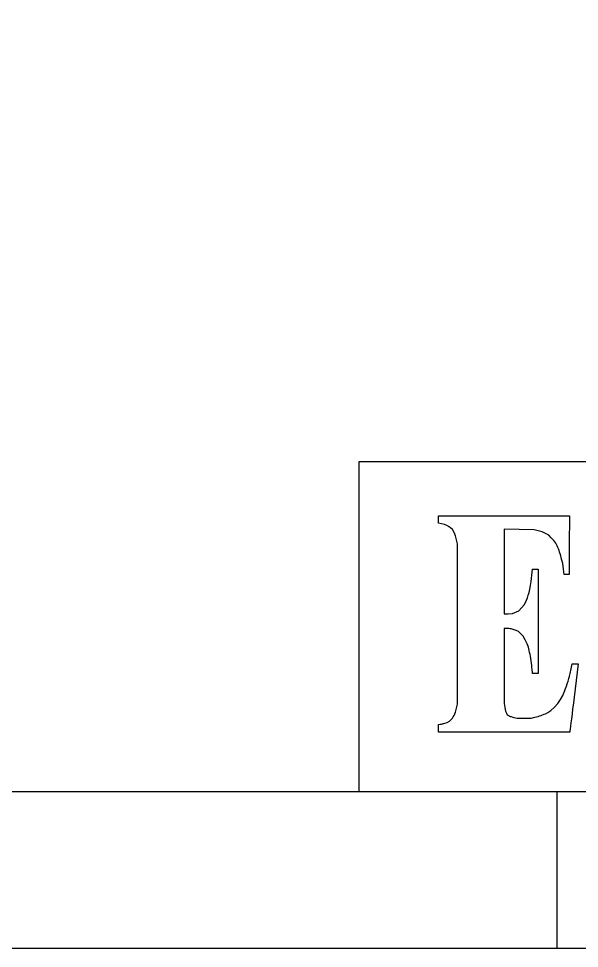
# Model space of a CAD drawing. Extents: x -61 to 349, y -42 to 245.
# Drawn here: x 276.74 to 294.6, y -42.19 to -12.57 of the extents above; entities that cross this region are included whole.
import ezdxf

# ---------------------------------------------------------------- set-up
doc = ezdxf.new("R2010")
doc.units = 0
doc.layers.add('BOARD_GEOMETRY_DIMENSION', color=2, linetype='CONTINUOUS')
doc.layers.add('BOARD_GEOMETRY_SILKSCREEN_TOP', color=1, linetype='CONTINUOUS')

msp = doc.modelspace()

# ---------------------------------------------------------------- linework, layer by layer
at = {"layer": 'BOARD_GEOMETRY_DIMENSION'}
for points in [[(-61.1124, -42.1894), (-61.1124, 244.810534), (348.887542, 244.810534), (348.887542, -42.1894)], [(290.105846, -28.405582), (294.277796, -28.405582), (294.274748, -29.342842), (294.269414, -30.282388), (294.110156, -30.282388), (294.088058, -30.106366), (294.066722, -29.929582), (294.02024, -29.750512), (294.002714, -29.684218), (293.985188, -29.621734), (293.967662, -29.564584), (293.949374, -29.511244), (293.930324, -29.46019), (293.90975, -29.412946), (293.888414, -29.367988), (293.84117, -29.281882), (293.786306, -29.191204), (293.702486, -29.108146), (293.618666, -29.022802), (293.514272, -28.970986), (293.411402, -28.920694), (293.284148, -28.885642), (293.158418, -28.851352), (292.679882, -28.843732), (292.199822, -28.836874), (292.199822, -31.535116), (292.333172, -31.527496), (292.46576, -31.520638), (292.665404, -31.430722), (292.752272, -31.33852), (292.840664, -31.24708), (292.88105, -31.166308), (292.913816, -31.096966), (292.942772, -31.021528), (292.969442, -30.93847), (292.993826, -30.846268), (293.016686, -30.74416), (293.03726, -30.630622), (293.057072, -30.503368), (293.093648, -30.204664), (293.103554, -30.113224), (293.286434, -30.113224), (293.286434, -33.430972), (293.10203, -33.430972), (293.10203, -33.410398), (293.101268, -33.40354), (293.100506, -33.390586), (293.09822, -33.372298), (293.095934, -33.348676), (293.092886, -33.320482), (293.089838, -33.28924), (293.086028, -33.255712), (293.077646, -33.181798), (293.068502, -33.100264), (293.058596, -33.024064), (293.047928, -32.951674), (293.036498, -32.883094), (293.024306, -32.819086), (293.012114, -32.758126), (292.99916, -32.700976), (292.971728, -32.596582), (292.937438, -32.48914), (292.87343, -32.36341), (292.80866, -32.239204), (292.729412, -32.168338), (292.65245, -32.097472), (292.58006, -32.063944), (292.548056, -32.050228), (292.516814, -32.038036), (292.48481, -32.027368), (292.452044, -32.018986), (292.42004, -32.011366), (292.387274, -32.006032), (292.353746, -32.00146), (292.285166, -31.99765), (292.199822, -31.99765), (292.199822, -33.192466), (292.201346, -34.389568), (292.222682, -34.51225), (292.24478, -34.635694), (292.272212, -34.694368), (292.301168, -34.753804), (292.35908, -34.78276), (292.371272, -34.788094), (292.38575, -34.79419), (292.401752, -34.800286), (292.419278, -34.806382), (292.476428, -34.82467), (292.513766, -34.833814), (292.61054, -34.853626), (292.836092, -34.853626), (293.061644, -34.852102), (293.175944, -34.827718), (293.22776, -34.814764), (293.278814, -34.801048), (293.329106, -34.785046), (293.378636, -34.768282), (293.426642, -34.750756), (293.473124, -34.731706), (293.51732, -34.711894), (293.596568, -34.669984), (293.686484, -34.61512), (293.800784, -34.50082), (293.915084, -34.388044), (293.991284, -34.259266), (294.068246, -34.132012), (294.133016, -33.972754), (294.158924, -33.905698), (294.184832, -33.833308), (294.21074, -33.756346), (294.235886, -33.676336), (294.26027, -33.594802), (294.282368, -33.513268), (294.302942, -33.433258), (294.335708, -33.28162), (294.366188, -33.12541), (294.56126, -33.12541), (294.429434, -34.183066), (294.40505, -34.373566), (294.38219, -34.55416), (294.361616, -34.721038), (294.342566, -34.871914), (294.326564, -35.002978), (294.312848, -35.111944), (294.302942, -35.195002), (294.293798, -35.27044), (294.293798, -35.299396), (290.105846, -35.299396), (290.105846, -35.059366), (290.166806, -35.050222), (290.178998, -35.047936), (290.192714, -35.044888), (290.207954, -35.041078), (290.241482, -35.033458), (290.259008, -35.028886), (290.276534, -35.025076), (290.308538, -35.015932), (290.38931, -34.995358), (290.455604, -34.94659), (290.491418, -34.918396), (290.524946, -34.886392), (290.554664, -34.850578), (290.581334, -34.810192), (290.605718, -34.765996), (290.627816, -34.716466), (290.647628, -34.661602), (290.68268, -34.532824), (290.710112, -34.40557), (290.710112, -29.299408), (290.681156, -29.17063), (290.653724, -29.041852), (290.603432, -28.94203), (290.555426, -28.842208), (290.49599, -28.791916), (290.483798, -28.783534), (290.470844, -28.773628), (290.457128, -28.764484), (290.44265, -28.754578), (290.42741, -28.744672), (290.41217, -28.735528), (290.397692, -28.727146), (290.371784, -28.71343), (290.30549, -28.68295), (290.205668, -28.663138), (290.105846, -28.642564), (290.105846, -28.524454)]]:
    msp.add_lwpolyline(points, close=True, dxfattribs=at)
for points in [[(343.887552, -26.68905), (287.57753, -26.68905), (287.57753, -37.189156)], [(-56.11241, -37.189156), (343.887552, -37.189156)], [(293.887652, -42.1894), (293.887652, -37.189156)]]:
    msp.add_lwpolyline(points, dxfattribs=at)
at = {"layer": 'BOARD_GEOMETRY_SILKSCREEN_TOP'}
for points in [[(-61.1124, -42.1894), (-61.1124, 244.810534), (348.887542, 244.810534), (348.887542, -42.1894)], [(293.618666, -29.022802), (293.514272, -28.970986), (293.411402, -28.920694), (293.284148, -28.885642), (293.158418, -28.851352), (292.679882, -28.843732), (292.199822, -28.836874), (292.199822, -31.535116), (292.333172, -31.527496), (292.46576, -31.520638), (292.665404, -31.430722), (292.752272, -31.33852), (292.840664, -31.24708), (292.88105, -31.166308), (292.913816, -31.096966), (292.942772, -31.021528), (292.969442, -30.93847), (292.993826, -30.846268), (293.016686, -30.74416), (293.03726, -30.630622), (293.057072, -30.503368), (293.093648, -30.204664), (293.103554, -30.113224), (293.286434, -30.113224), (293.286434, -33.430972), (293.10203, -33.430972), (293.10203, -33.410398), (293.101268, -33.40354), (293.100506, -33.390586), (293.09822, -33.372298), (293.095934, -33.348676), (293.092886, -33.320482), (293.089838, -33.28924), (293.086028, -33.255712), (293.077646, -33.181798), (293.068502, -33.100264), (293.058596, -33.024064), (293.047928, -32.951674), (293.036498, -32.883094), (293.024306, -32.819086), (293.012114, -32.758126), (292.99916, -32.700976), (292.971728, -32.596582), (292.937438, -32.48914), (292.87343, -32.36341), (292.80866, -32.239204), (292.729412, -32.168338), (292.65245, -32.097472), (292.58006, -32.063944), (292.548056, -32.050228), (292.516814, -32.038036), (292.48481, -32.027368), (292.452044, -32.018986), (292.42004, -32.011366), (292.387274, -32.006032), (292.353746, -32.00146), (292.285166, -31.99765), (292.199822, -31.99765), (292.199822, -33.192466), (292.201346, -34.389568), (292.222682, -34.51225), (292.24478, -34.635694), (292.272212, -34.694368), (292.301168, -34.753804), (292.35908, -34.78276), (292.371272, -34.788094), (292.38575, -34.79419), (292.401752, -34.800286), (292.419278, -34.806382), (292.476428, -34.82467), (292.513766, -34.833814), (292.61054, -34.853626), (292.836092, -34.853626), (293.061644, -34.852102), (293.175944, -34.827718), (293.22776, -34.814764), (293.278814, -34.801048), (293.329106, -34.785046), (293.378636, -34.768282), (293.426642, -34.750756), (293.473124, -34.731706), (293.51732, -34.711894), (293.596568, -34.669984), (293.686484, -34.61512), (293.800784, -34.50082), (293.915084, -34.388044), (293.991284, -34.259266), (294.068246, -34.132012), (294.133016, -33.972754), (294.158924, -33.905698), (294.184832, -33.833308), (294.21074, -33.756346), (294.235886, -33.676336), (294.26027, -33.594802), (294.282368, -33.513268), (294.302942, -33.433258), (294.335708, -33.28162), (294.366188, -33.12541), (294.56126, -33.12541), (294.429434, -34.183066), (294.40505, -34.373566), (294.38219, -34.55416), (294.361616, -34.721038), (294.342566, -34.871914), (294.326564, -35.002978), (294.312848, -35.111944), (294.302942, -35.195002), (294.293798, -35.27044), (294.293798, -35.299396), (290.105846, -35.299396), (290.105846, -35.059366), (290.166806, -35.050222), (290.178998, -35.047936), (290.192714, -35.044888), (290.207954, -35.041078), (290.241482, -35.033458), (290.259008, -35.028886), (290.276534, -35.025076), (290.308538, -35.015932), (290.38931, -34.995358), (290.455604, -34.94659), (290.491418, -34.918396), (290.524946, -34.886392), (290.554664, -34.850578), (290.581334, -34.810192), (290.605718, -34.765996), (290.627816, -34.716466), (290.647628, -34.661602), (290.68268, -34.532824), (290.710112, -34.40557), (290.710112, -29.299408), (290.681156, -29.17063), (290.653724, -29.041852), (290.603432, -28.94203), (290.555426, -28.842208), (290.49599, -28.791916), (290.483798, -28.783534), (290.470844, -28.773628), (290.457128, -28.764484), (290.44265, -28.754578), (290.42741, -28.744672), (290.41217, -28.735528), (290.397692, -28.727146), (290.371784, -28.71343), (290.30549, -28.68295), (290.205668, -28.663138), (290.105846, -28.642564), (290.105846, -28.524454), (290.105846, -28.405582), (294.277796, -28.405582), (294.274748, -29.342842), (294.269414, -30.282388), (294.110156, -30.282388), (294.088058, -30.106366), (294.066722, -29.929582), (294.02024, -29.750512), (294.002714, -29.684218), (293.985188, -29.621734), (293.967662, -29.564584), (293.949374, -29.511244), (293.930324, -29.46019), (293.90975, -29.412946), (293.888414, -29.367988), (293.84117, -29.281882), (293.786306, -29.191204), (293.702486, -29.108146)], [(290.105846, -28.405582), (294.277796, -28.405582), (294.274748, -29.342842), (294.269414, -30.282388), (294.110156, -30.282388), (294.088058, -30.106366), (294.066722, -29.929582), (294.02024, -29.750512), (294.002714, -29.684218), (293.985188, -29.621734), (293.967662, -29.564584), (293.949374, -29.511244), (293.930324, -29.46019), (293.90975, -29.412946), (293.888414, -29.367988), (293.84117, -29.281882), (293.786306, -29.191204), (293.702486, -29.108146), (293.618666, -29.022802), (293.514272, -28.970986), (293.411402, -28.920694), (293.284148, -28.885642), (293.158418, -28.851352), (292.679882, -28.843732), (292.199822, -28.836874), (292.199822, -31.535116), (292.333172, -31.527496), (292.46576, -31.520638), (292.665404, -31.430722), (292.752272, -31.33852), (292.840664, -31.24708), (292.88105, -31.166308), (292.913816, -31.096966), (292.942772, -31.021528), (292.969442, -30.93847), (292.993826, -30.846268), (293.016686, -30.74416), (293.03726, -30.630622), (293.057072, -30.503368), (293.093648, -30.204664), (293.103554, -30.113224), (293.286434, -30.113224), (293.286434, -33.430972), (293.10203, -33.430972), (293.10203, -33.410398), (293.101268, -33.40354), (293.100506, -33.390586), (293.09822, -33.372298), (293.095934, -33.348676), (293.092886, -33.320482), (293.089838, -33.28924), (293.086028, -33.255712), (293.077646, -33.181798), (293.068502, -33.100264), (293.058596, -33.024064), (293.047928, -32.951674), (293.036498, -32.883094), (293.024306, -32.819086), (293.012114, -32.758126), (292.99916, -32.700976), (292.971728, -32.596582), (292.937438, -32.48914), (292.87343, -32.36341), (292.80866, -32.239204), (292.729412, -32.168338), (292.65245, -32.097472), (292.58006, -32.063944), (292.548056, -32.050228), (292.516814, -32.038036), (292.48481, -32.027368), (292.452044, -32.018986), (292.42004, -32.011366), (292.387274, -32.006032), (292.353746, -32.00146), (292.285166, -31.99765), (292.199822, -31.99765), (292.199822, -33.192466), (292.201346, -34.389568), (292.222682, -34.51225), (292.24478, -34.635694), (292.272212, -34.694368), (292.301168, -34.753804), (292.35908, -34.78276), (292.371272, -34.788094), (292.38575, -34.79419), (292.401752, -34.800286), (292.419278, -34.806382), (292.476428, -34.82467), (292.513766, -34.833814), (292.61054, -34.853626), (292.836092, -34.853626), (293.061644, -34.852102), (293.175944, -34.827718), (293.22776, -34.814764), (293.278814, -34.801048), (293.329106, -34.785046), (293.378636, -34.768282), (293.426642, -34.750756), (293.473124, -34.731706), (293.51732, -34.711894), (293.596568, -34.669984), (293.686484, -34.61512), (293.800784, -34.50082), (293.915084, -34.388044), (293.991284, -34.259266), (294.068246, -34.132012), (294.133016, -33.972754), (294.158924, -33.905698), (294.184832, -33.833308), (294.21074, -33.756346), (294.235886, -33.676336), (294.26027, -33.594802), (294.282368, -33.513268), (294.302942, -33.433258), (294.335708, -33.28162), (294.366188, -33.12541), (294.56126, -33.12541), (294.429434, -34.183066), (294.40505, -34.373566), (294.38219, -34.55416), (294.361616, -34.721038), (294.342566, -34.871914), (294.326564, -35.002978), (294.312848, -35.111944), (294.302942, -35.195002), (294.293798, -35.27044), (294.293798, -35.299396), (290.105846, -35.299396), (290.105846, -35.059366), (290.166806, -35.050222), (290.178998, -35.047936), (290.192714, -35.044888), (290.207954, -35.041078), (290.241482, -35.033458), (290.259008, -35.028886), (290.276534, -35.025076), (290.308538, -35.015932), (290.38931, -34.995358), (290.455604, -34.94659), (290.491418, -34.918396), (290.524946, -34.886392), (290.554664, -34.850578), (290.581334, -34.810192), (290.605718, -34.765996), (290.627816, -34.716466), (290.647628, -34.661602), (290.68268, -34.532824), (290.710112, -34.40557), (290.710112, -29.299408), (290.681156, -29.17063), (290.653724, -29.041852), (290.603432, -28.94203), (290.555426, -28.842208), (290.49599, -28.791916), (290.483798, -28.783534), (290.470844, -28.773628), (290.457128, -28.764484), (290.44265, -28.754578), (290.42741, -28.744672), (290.41217, -28.735528), (290.397692, -28.727146), (290.371784, -28.71343), (290.30549, -28.68295), (290.205668, -28.663138), (290.105846, -28.642564), (290.105846, -28.524454)]]:
    msp.add_lwpolyline(points, close=True, dxfattribs=at)
for points in [[(343.887552, -26.68905), (287.57753, -26.68905), (287.57753, -37.189156)], [(-56.11241, -37.189156), (343.887552, -37.189156)], [(293.887652, -42.1894), (293.887652, -37.189156)]]:
    msp.add_lwpolyline(points, dxfattribs=at)

doc.saveas('drawing.dxf')
